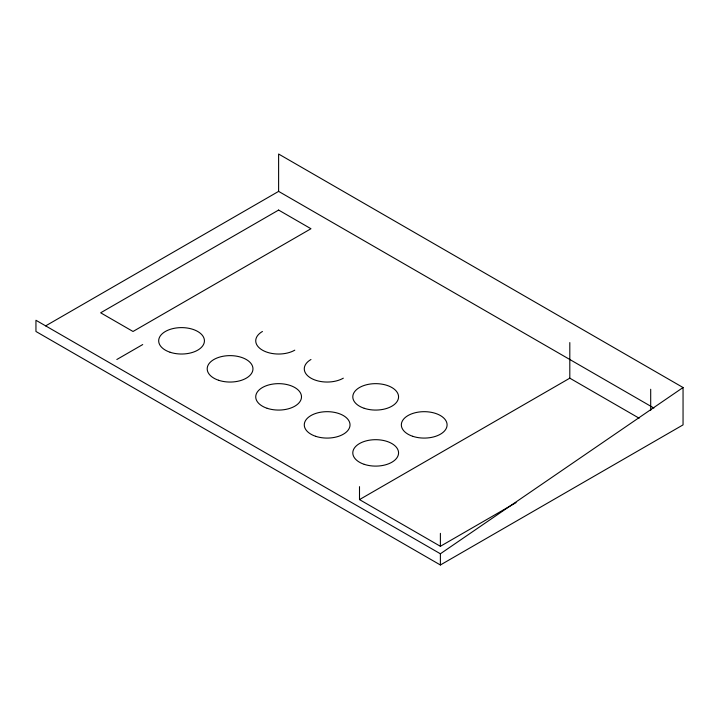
<?xml version="1.0" encoding="UTF-8"?>
<svg xmlns="http://www.w3.org/2000/svg" width="719" height="719" viewBox="0 0 719 719"><rect width="100%" height="100%" fill="white"/><g stroke="black" fill="none" stroke-linecap="round" stroke-linejoin="round"><path stroke-width="1.08" d="M683.05 387.523L683.05 424.884L440.388 564.981L440.388 553.774L683.05 387.523L278.613 154.019L278.613 191.38L653.886 408.041M45.657 325.878L278.613 191.38M116.838 359.5L142.722 344.554M359.5 486.646L359.5 499.597L569.808 378.176L639.137 418.206M359.5 499.597L440.388 546.296L516.098 502.59M440.388 553.774L35.95 320.27L35.95 331.477L440.388 564.981M650.695 389.267L650.695 410.414M569.808 342.568L569.808 378.176M440.388 533.345L440.388 546.296M294.79 350.162A22.882 13.212 0 0 1 262.435 350.162A22.882 13.212 0 0 1 262.435 331.477M343.322 378.176A22.882 13.212 0 0 1 310.968 378.176A22.882 13.212 0 0 1 310.968 359.5M278.613 210.065L100.66 312.801L133.015 331.477L310.968 228.741L278.613 210.065M364.236 408.302A22.882 13.212 0 0 0 398.56 396.861A22.882 13.212 0 0 0 364.236 385.42A22.882 13.212 0 0 0 364.236 408.302M412.769 436.316A22.882 13.212 0 0 0 447.092 424.884A22.882 13.212 0 0 0 412.769 413.443A22.882 13.212 0 0 0 412.769 436.316M170.106 352.256A22.882 13.212 0 0 0 204.43 340.824A22.882 13.212 0 0 0 170.106 329.383A22.882 13.212 0 0 0 170.106 352.256M218.639 380.279A22.882 13.212 0 0 0 252.962 368.838A22.882 13.212 0 0 0 218.639 357.397A22.882 13.212 0 0 0 218.639 380.279M267.171 408.302A22.882 13.212 0 0 0 301.495 396.861A22.882 13.212 0 0 0 267.171 385.42A22.882 13.212 0 0 0 267.171 408.302M315.704 436.316A22.882 13.212 0 0 0 350.027 424.884A22.882 13.212 0 0 0 315.704 413.443A22.882 13.212 0 0 0 315.704 436.316M364.236 464.339A22.882 13.212 0 0 0 398.56 452.898A22.882 13.212 0 0 0 364.236 441.457A22.882 13.212 0 0 0 364.236 464.339"/></g></svg>
